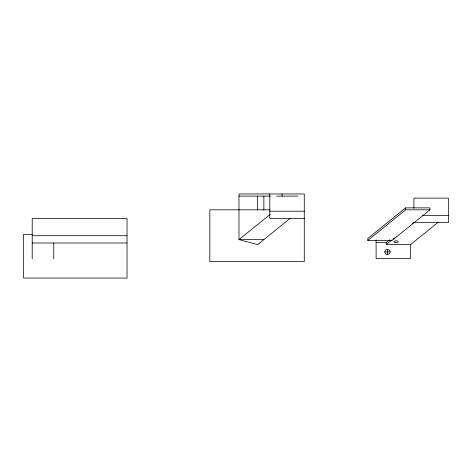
<?xml version="1.0" encoding="UTF-8"?>
<svg xmlns="http://www.w3.org/2000/svg" width="472" height="472" viewBox="0 0 472 472"><rect width="100%" height="100%" fill="white"/><g stroke="black" fill="none" stroke-linecap="round" stroke-linejoin="round"><path stroke-width="0.71" d="M270.185 214.4L238.98 239.599L257.641 244.626L289.961 218.524M405.613 207.863L367.788 238.443L367.788 240.395L392.102 240.395L429.933 209.816L429.933 207.863L405.613 207.863L405.613 209.816L367.788 240.395M389.695 239.841L386.255 242.62L386.255 244.573L410.569 244.573L438.081 222.33M386.255 244.573L391.99 239.941M393.135 239.015L394.279 238.089M412.622 223.256L413.767 222.33M238.98 196.104L270.373 196.104M276.551 196.104L297.867 196.104M270.072 209.816L209.851 209.816L209.851 261.612L304.275 261.612L304.275 193.951L238.98 193.951L238.98 239.599L263.866 239.599M405.613 209.816L429.933 209.816M269.801 211.19L304.275 211.19M422.723 215.368L448.4 215.368M304.275 218.477L269.801 218.477L269.801 193.951M413.92 222.648L448.4 222.648L448.4 198.128L413.92 198.128L413.92 208.223M32.22 234.336L23.6 234.336L23.6 278.049L127.033 278.049L127.033 218.471L32.22 218.471L32.22 258.898M32.22 235.711L127.033 235.711M376.096 242.62L386.774 242.62M32.22 242.997L127.033 242.997M384.863 251.865L389.99 251.865M410.569 244.059L410.569 258.485L376.096 258.485L376.096 239.788M387.459 249.34L387.459 254.467M282.079 193.951L282.079 196.104M263.866 196.104L263.866 210.111M257.641 196.104L257.641 210.075M53.767 243.003L53.767 258.898M395.082 242.502A2.153 0.909 0 0 0 398.315 241.711A2.153 0.909 0 0 0 395.082 240.921A2.153 0.909 0 0 0 395.082 242.502M385.819 253.93A2.584 2.584 0 0 0 389.984 252.278A2.584 2.584 0 0 0 386.468 249.499A2.584 2.584 0 0 0 385.819 253.93"/></g></svg>
